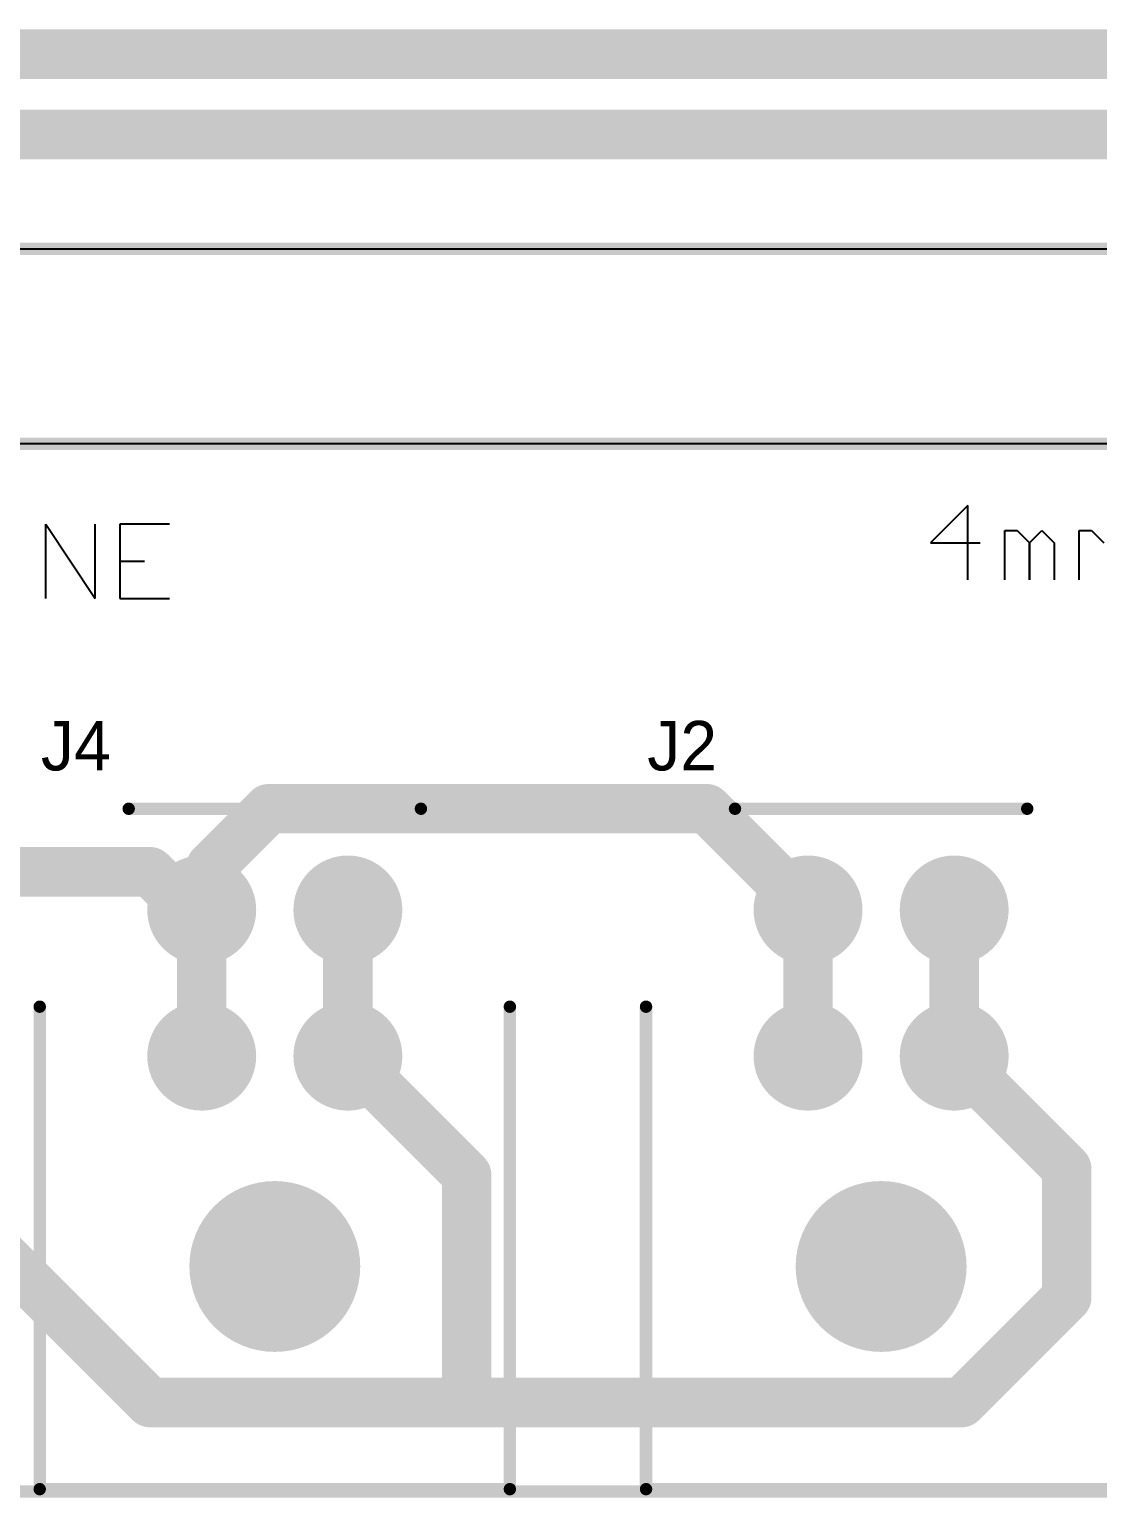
# Model space of a CAD drawing. Header units: millimetres. Extents: x 33 to 205, y 32 to 95.
# Drawn here: x 140.12 to 162.05, y 32.97 to 63.12 of the extents above; entities that cross this region are included whole.
import ezdxf

# ---------------------------------------------------------------- set-up
doc = ezdxf.new("R2010")
doc.units = ezdxf.units.MM
for name, color, linetype in [('BottomLayer', 5, 'Continuous'), ('BottomSolder', 6, 'Continuous'), ('Mechanical2', 216, 'Continuous'), ('MultiLayer', 9, 'Continuous'), ('PadHoleLayer', 156, 'Continuous'), ('TopLayer', 1, 'Continuous'), ('TopOverlay', 2, 'Continuous'), ('TopSolder', 216, 'Continuous')]:
    doc.layers.add(name, color=color, linetype=linetype)

# ---------------------------------------------------------------- blocks, each defined once
blk = doc.blocks.new('MICROFIT_2X2_R_TH_54')
at = {"layer": 'BottomLayer', "const_width": 1.016}
for points in [[(-2.008, 7.32, 1), (-0.992, 7.32, 1)], [(0.992, 7.32, 1), (2.008, 7.32, 1)], [(-2.008, 4.318, 1), (-0.992, 4.318, 1)], [(0.992, 4.318, 1), (2.008, 4.318, 1)]]:
    blk.add_lwpolyline(points, format="xyb", close=True, dxfattribs=at)
at = {"layer": 'BottomSolder'}
for points, const_width in [([(-2.059, 7.32, 1), (-0.941, 7.32, 1)], 1.118), ([(0.941, 7.32, 1), (2.059, 7.32, 1)], 1.118), ([(-2.059, 4.318, 1), (-0.941, 4.318, 1)], 1.118), ([(0.941, 4.318, 1), (2.059, 4.318, 1)], 1.118), ([(-0.877, 0, 1), (0.877, 0, 1)], 1.754)]:
    blk.add_lwpolyline(points, format="xyb", close=True, dxfattribs=dict(at, const_width=const_width))
at = {"layer": 'MultiLayer', "const_width": 1.016}
for points in [[(-2.008, 7.32, 1), (-0.992, 7.32, 1)], [(0.992, 7.32, 1), (2.008, 7.32, 1)], [(-2.008, 4.318, 1), (-0.992, 4.318, 1)], [(0.992, 4.318, 1), (2.008, 4.318, 1)]]:
    blk.add_lwpolyline(points, format="xyb", close=True, dxfattribs=at)
at = {"layer": 'PadHoleLayer'}
for points, const_width in [([(-1.754, 7.32, 1), (-1.246, 7.32, 1)], 0.508), ([(1.246, 7.32, 1), (1.754, 7.32, 1)], 0.508), ([(-1.754, 4.318, 1), (-1.246, 4.318, 1)], 0.508), ([(1.246, 4.318, 1), (1.754, 4.318, 1)], 0.508), ([(-0.75, 0, 1), (0.75, 0, 1)], 1.5)]:
    blk.add_lwpolyline(points, format="xyb", close=True, dxfattribs=dict(at, const_width=const_width))
at = {"layer": 'TopLayer', "const_width": 1.016}
for points in [[(-2.008, 7.32, 1), (-0.992, 7.32, 1)], [(0.992, 7.32, 1), (2.008, 7.32, 1)], [(-2.008, 4.318, 1), (-0.992, 4.318, 1)], [(0.992, 4.318, 1), (2.008, 4.318, 1)]]:
    blk.add_lwpolyline(points, format="xyb", close=True, dxfattribs=at)
at = {"layer": 'TopOverlay', "const_width": 0.254}
for points in [[(-3, 9.398), (3, 9.398)], [(-4.826, -4.572), (-4.826, 5.334)], [(4.826, -4.572), (4.826, 5.334)], [(-4.826, -4.572), (4.826, -4.572)]]:
    blk.add_lwpolyline(points, dxfattribs=at)
at = {"layer": 'TopOverlay', "const_width": 0.127}
for points in [[(-3.063, 9.398, 1), (-2.936, 9.398, 1)], [(2.936, 9.398, 1), (3.063, 9.398, 1)], [(-4.889, 5.334, 1), (-4.762, 5.334, 1)], [(4.762, 5.334, 1), (4.889, 5.334, 1)], [(-4.889, -4.572, 1), (-4.762, -4.572, 1)], [(-4.889, -4.572, 1), (-4.762, -4.572, 1)], [(4.762, -4.572, 1), (4.889, -4.572, 1)], [(4.762, -4.572, 1), (4.889, -4.572, 1)]]:
    blk.add_lwpolyline(points, format="xyb", close=True, dxfattribs=at)
at = {"layer": 'TopSolder'}
for points, const_width in [([(-2.059, 7.32, 1), (-0.941, 7.32, 1)], 1.118), ([(0.941, 7.32, 1), (2.059, 7.32, 1)], 1.118), ([(-2.059, 4.318, 1), (-0.941, 4.318, 1)], 1.118), ([(0.941, 4.318, 1), (2.059, 4.318, 1)], 1.118), ([(-0.877, 0, 1), (0.877, 0, 1)], 1.754)]:
    blk.add_lwpolyline(points, format="xyb", close=True, dxfattribs=dict(at, const_width=const_width))
blk = doc.blocks.new('MICROFIT_2X2_R_TH_57')
at = {"layer": 'BottomLayer', "const_width": 1.016}
for points in [[(-2.008, 7.32, 1), (-0.992, 7.32, 1)], [(0.992, 7.32, 1), (2.008, 7.32, 1)], [(-2.008, 4.318, 1), (-0.992, 4.318, 1)], [(0.992, 4.318, 1), (2.008, 4.318, 1)]]:
    blk.add_lwpolyline(points, format="xyb", close=True, dxfattribs=at)
at = {"layer": 'BottomSolder'}
for points, const_width in [([(-2.059, 7.32, 1), (-0.941, 7.32, 1)], 1.118), ([(0.941, 7.32, 1), (2.059, 7.32, 1)], 1.118), ([(-2.059, 4.318, 1), (-0.941, 4.318, 1)], 1.118), ([(0.941, 4.318, 1), (2.059, 4.318, 1)], 1.118), ([(-0.877, 0, 1), (0.877, 0, 1)], 1.754)]:
    blk.add_lwpolyline(points, format="xyb", close=True, dxfattribs=dict(at, const_width=const_width))
at = {"layer": 'MultiLayer', "const_width": 1.016}
for points in [[(-2.008, 7.32, 1), (-0.992, 7.32, 1)], [(0.992, 7.32, 1), (2.008, 7.32, 1)], [(-2.008, 4.318, 1), (-0.992, 4.318, 1)], [(0.992, 4.318, 1), (2.008, 4.318, 1)]]:
    blk.add_lwpolyline(points, format="xyb", close=True, dxfattribs=at)
at = {"layer": 'PadHoleLayer'}
for points, const_width in [([(-1.754, 7.32, 1), (-1.246, 7.32, 1)], 0.508), ([(1.246, 7.32, 1), (1.754, 7.32, 1)], 0.508), ([(-1.754, 4.318, 1), (-1.246, 4.318, 1)], 0.508), ([(1.246, 4.318, 1), (1.754, 4.318, 1)], 0.508), ([(-0.75, 0, 1), (0.75, 0, 1)], 1.5)]:
    blk.add_lwpolyline(points, format="xyb", close=True, dxfattribs=dict(at, const_width=const_width))
at = {"layer": 'TopLayer', "const_width": 1.016}
for points in [[(-2.008, 7.32, 1), (-0.992, 7.32, 1)], [(0.992, 7.32, 1), (2.008, 7.32, 1)], [(-2.008, 4.318, 1), (-0.992, 4.318, 1)], [(0.992, 4.318, 1), (2.008, 4.318, 1)]]:
    blk.add_lwpolyline(points, format="xyb", close=True, dxfattribs=at)
at = {"layer": 'TopOverlay', "const_width": 0.254}
for points in [[(-3, 9.398), (3, 9.398)], [(-4.826, -4.572), (-4.826, 5.334)], [(4.826, -4.572), (4.826, 5.334)], [(-4.826, -4.572), (4.826, -4.572)]]:
    blk.add_lwpolyline(points, dxfattribs=at)
at = {"layer": 'TopOverlay', "const_width": 0.127}
for points in [[(-3.063, 9.398, 1), (-2.936, 9.398, 1)], [(2.936, 9.398, 1), (3.063, 9.398, 1)], [(-4.889, 5.334, 1), (-4.762, 5.334, 1)], [(4.762, 5.334, 1), (4.889, 5.334, 1)], [(-4.889, -4.572, 1), (-4.762, -4.572, 1)], [(-4.889, -4.572, 1), (-4.762, -4.572, 1)], [(4.762, -4.572, 1), (4.889, -4.572, 1)], [(4.762, -4.572, 1), (4.889, -4.572, 1)]]:
    blk.add_lwpolyline(points, format="xyb", close=True, dxfattribs=at)
at = {"layer": 'TopSolder'}
for points, const_width in [([(-2.059, 7.32, 1), (-0.941, 7.32, 1)], 1.118), ([(0.941, 7.32, 1), (2.059, 7.32, 1)], 1.118), ([(-2.059, 4.318, 1), (-0.941, 4.318, 1)], 1.118), ([(0.941, 4.318, 1), (2.059, 4.318, 1)], 1.118), ([(-0.877, 0, 1), (0.877, 0, 1)], 1.754)]:
    blk.add_lwpolyline(points, format="xyb", close=True, dxfattribs=dict(at, const_width=const_width))

msp = doc.modelspace()

# ---------------------------------------------------------------- linework, layer by layer
at = {"layer": 'BottomLayer', "const_width": 1.016}
for points in [[(95.504, 62.611), (172.466, 62.611)], [(44.99, 60.96), (182.309, 60.96)]]:
    msp.add_lwpolyline(points, dxfattribs=at)
at = {"layer": 'Mechanical2', "const_width": 0.254}
for points in [[(103.981, 58.61), (167.64, 58.61)], [(103.981, 54.61), (167.64, 54.61)], [(38.1, 33.1), (205.105, 33.1)]]:
    msp.add_lwpolyline(points, dxfattribs=at)
at = {"layer": 'MultiLayer'}
for p, q in [((103.981, 58.61), (167.64, 58.61)), ((167.64, 54.61), (103.981, 54.61))]:
    msp.add_line(p, q, dxfattribs=at)
at = {"layer": 'TopLayer', "const_width": 1.016}
for points in [[(143.855, 45.938), (145.034, 47.117)], [(145.034, 47.117), (154.029, 47.117)], [(154.029, 47.117), (156.107, 45.039)], [(143.855, 45.233), (143.855, 45.938)], [(135.89, 45.823), (142.602, 45.823)], [(142.602, 45.823), (143.386, 45.039)], [(143.386, 45.039), (143.661, 45.039)], [(143.661, 45.039), (143.855, 45.233)], [(143.661, 42.037), (143.661, 45.039)], [(146.661, 42.037), (146.661, 45.039)], [(156.107, 42.037), (156.107, 45.039)], [(159.107, 42.037), (159.107, 45.039)], [(146.661, 42.037), (149.098, 39.6)], [(159.107, 42.037), (161.417, 39.727)], [(149.098, 34.925), (149.098, 39.6)], [(161.417, 37.084), (161.417, 39.727)], [(139.53, 37.997), (142.602, 34.925)], [(159.258, 34.925), (161.417, 37.084)], [(142.602, 34.925), (149.098, 34.925)], [(149.098, 34.925), (159.258, 34.925)]]:
    msp.add_lwpolyline(points, dxfattribs=at)
at = {"layer": 'TopLayer', "const_width": 0.508}
for points in [[(144.78, 47.117, 1), (145.288, 47.117, 1)], [(144.78, 47.117, 1), (145.288, 47.117, 1)], [(153.775, 47.117, 1), (154.283, 47.117, 1)], [(153.775, 47.117, 1), (154.283, 47.117, 1)], [(143.601, 45.938, 1), (144.109, 45.938, 1)], [(143.601, 45.938, 1), (144.109, 45.938, 1)], [(142.348, 45.823, 1), (142.856, 45.823, 1)], [(142.348, 45.823, 1), (142.856, 45.823, 1)], [(143.132, 45.039, 1), (143.64, 45.039, 1)], [(143.132, 45.039, 1), (143.64, 45.039, 1)], [(143.407, 45.039, 1), (143.915, 45.039, 1)], [(143.407, 45.039, 1), (143.915, 45.039, 1)], [(143.407, 45.039, 1), (143.915, 45.039, 1)], [(143.601, 45.233, 1), (144.109, 45.233, 1)], [(143.601, 45.233, 1), (144.109, 45.233, 1)], [(146.407, 45.039, 1), (146.915, 45.039, 1)], [(155.853, 45.039, 1), (156.361, 45.039, 1)], [(155.853, 45.039, 1), (156.361, 45.039, 1)], [(158.853, 45.039, 1), (159.361, 45.039, 1)], [(143.407, 42.037, 1), (143.915, 42.037, 1)], [(146.407, 42.037, 1), (146.915, 42.037, 1)], [(146.407, 42.037, 1), (146.915, 42.037, 1)], [(155.853, 42.037, 1), (156.361, 42.037, 1)], [(158.853, 42.037, 1), (159.361, 42.037, 1)], [(158.853, 42.037, 1), (159.361, 42.037, 1)], [(148.844, 39.6, 1), (149.352, 39.6, 1)], [(148.844, 39.6, 1), (149.352, 39.6, 1)], [(161.163, 39.727, 1), (161.671, 39.727, 1)], [(161.163, 39.727, 1), (161.671, 39.727, 1)], [(161.163, 37.084, 1), (161.671, 37.084, 1)], [(161.163, 37.084, 1), (161.671, 37.084, 1)], [(142.348, 34.925, 1), (142.856, 34.925, 1)], [(142.348, 34.925, 1), (142.856, 34.925, 1)], [(148.844, 34.925, 1), (149.352, 34.925, 1)], [(148.844, 34.925, 1), (149.352, 34.925, 1)], [(148.844, 34.925, 1), (149.352, 34.925, 1)], [(159.004, 34.925, 1), (159.512, 34.925, 1)], [(159.004, 34.925, 1), (159.512, 34.925, 1)]]:
    msp.add_lwpolyline(points, format="xyb", close=True, dxfattribs=at)
at = {"layer": 'TopOverlay'}
for p, q in [((159.385, 53.34), (158.623, 52.578)), ((159.385, 51.816), (159.385, 53.34)), ((140.458, 51.435), (140.458, 52.959)), ((140.458, 52.959), (141.473, 51.435)), ((141.473, 51.435), (141.473, 52.959)), ((142.997, 52.959), (141.981, 52.959)), ((141.981, 52.959), (141.981, 51.435)), ((160.147, 51.816), (160.147, 52.832)), ((160.147, 52.832), (160.4, 52.832)), ((160.4, 52.832), (160.654, 52.578)), ((160.654, 52.578), (160.908, 52.832)), ((160.908, 52.832), (161.162, 52.578)), ((161.67, 51.816), (161.67, 52.832)), ((161.67, 52.832), (161.924, 52.832)), ((161.924, 52.832), (162.178, 52.578)), ((158.623, 52.578), (159.639, 52.578)), ((160.654, 52.578), (160.654, 51.816)), ((160.654, 51.816), (160.654, 52.578)), ((161.162, 52.578), (161.162, 51.816)), ((141.981, 52.197), (142.489, 52.197)), ((141.981, 51.435), (142.997, 51.435))]:
    msp.add_line(p, q, dxfattribs=at)

# ---------------------------------------------------------------- block references
msp.add_blockref('MICROFIT_2X2_R_TH_54', (145.161, 37.719))
at = {"rotation": 360}
msp.add_blockref('MICROFIT_2X2_R_TH_57', (157.607, 37.719), dxfattribs=at)

# ---------------------------------------------------------------- texts
at = {"layer": 'TopOverlay'}
for s, p in [('J4', (140.36, 47.904)), ('J2', (152.806, 47.904))]:
    msp.add_text(s, height=1.016, dxfattribs=at).set_placement(p)

doc.saveas('drawing.dxf')
